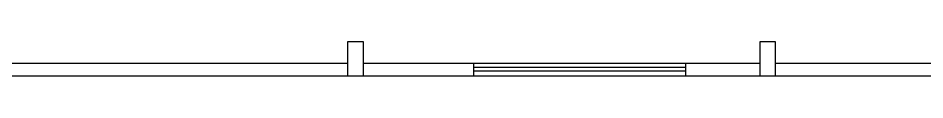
# Model space of a CAD drawing. Extents: x 196 to 608, y -49 to 226.
# Drawn here: x 370.24 to 383.95, y 126.48 to 127.01 of the extents above; entities that cross this region are included whole.
import ezdxf

# ---------------------------------------------------------------- set-up
doc = ezdxf.new("R2010")
doc.units = 0
doc.header["$MEASUREMENT"] = 0
doc.layers.add('_ARQ', color=5, linetype='Continuous')

msp = doc.modelspace()

# ---------------------------------------------------------------- linework, layer by layer
at = {"layer": '_ARQ'}
for p, q in [((369.226, 126.681), (375.226, 126.681)), ((375.456, 126.681), (381.456, 126.681)), ((377.129, 126.478), (377.129, 126.681)), ((380.329, 126.681), (380.329, 126.478)), ((381.685, 126.681), (387.685, 126.681)), ((377.129, 126.616), (380.326, 126.616)), ((377.129, 126.563), (380.326, 126.563))]:
    msp.add_line(p, q, dxfattribs=at)
at = {"layer": '_ARQ', "linetype": 'Continuous'}
msp.add_line((393.914, 126.481), (356.768, 126.481), dxfattribs=at)
at = {"layer": '_ARQ'}
for points in [[(375.456, 127.005), (375.456, 126.481), (375.226, 126.481), (375.226, 127.005)], [(381.685, 127.005), (381.685, 126.481), (381.456, 126.481), (381.456, 127.005)]]:
    msp.add_lwpolyline(points, close=True, dxfattribs=at)

doc.saveas('drawing.dxf')
